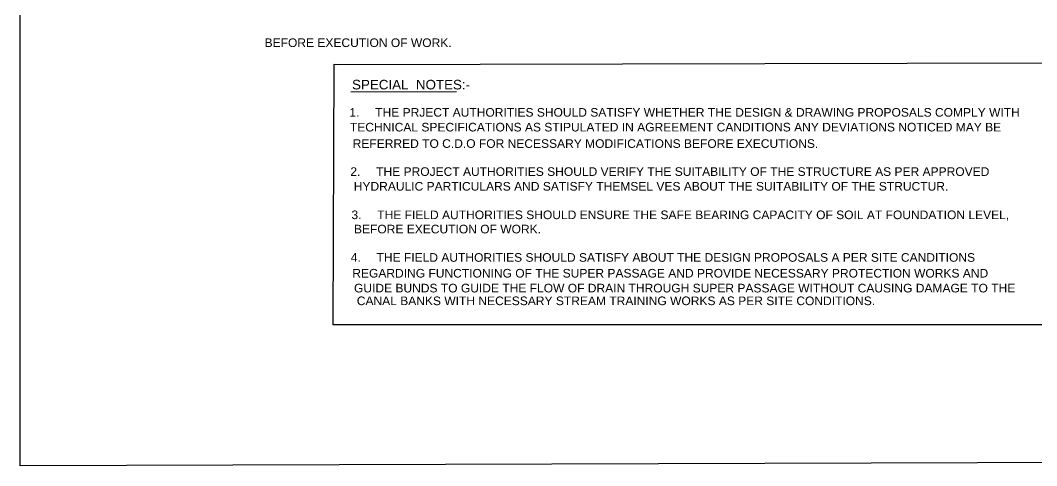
# Model space of a CAD drawing. Header units: inches. Extents: x 33443 to 78457, y 24390 to 52388.
# Drawn here: x 33443 to 35568, y 24390 to 25321 of the extents above; entities that cross this region are included whole.
import ezdxf

# ---------------------------------------------------------------- set-up
doc = ezdxf.new("R2010")
doc.units = ezdxf.units.IN
doc.header["$MEASUREMENT"] = 0
doc.layers.add('DIMENSION', color=255, linetype='Continuous')
doc.layers.add('DRAWING', color=2, linetype='Continuous')
doc.styles.get("Standard").update_dxf_attribs({"font": 'arial.ttf'})

msp = doc.modelspace()

# ---------------------------------------------------------------- linework, layer by layer
at = {"layer": 'DIMENSION', "color": 2}
for points in [[(34098.9, 25229.1), (34107, 25228.2), (35595.1, 25231.6), (35594.9, 24684.4), (34097.2, 24684.3), (34098.9, 25229.1)], [(34134, 25171), (34354.7, 25172.2)]]:
    msp.add_lwpolyline(points, dxfattribs=at)
at = {"layer": 'DRAWING'}
msp.add_lwpolyline([(38558.8, 24405.6), (33442.8, 24389.7), (33442.9, 28615.4), (38552.2, 28614.5)], dxfattribs=at)

# ---------------------------------------------------------------- texts
at = {"layer": 'DIMENSION', "ltscale": 10, "attachment_point": 1}
for s, width, insert, char_height in [('\\pi-54,l108,t108;BEFORE EXECUTION OF WORK.', 1594.519, (33899.7, 25282.9), 18), ('SPECIAL  NOTES:-', 1030.998, (34136.6, 25196.3), 20), ('\\pi-54,l72,t72;1.^ITHE PRJECT AUTHORITIES SHOULD SATISFY WHETHER THE DESIGN & DRAWING PROPOSALS COMPLY WITH', 1594.519, (34113, 25137.3), 18), ('\\pi-54,l72,t72;TECHNICAL SPECIFICATIONS AS STIPULATED IN AGREEMENT CANDITIONS ANY DEVIATIONS NOTICED MAY BE', 1594.519, (34114.1, 25106.4), 18), ('\\pi-54,l72,t72;REFERRED TO C.D.O FOR NECESSARY MODIFICATIONS BEFORE EXECUTIONS.', 1594.519, (34119.9, 25072.1), 18), ('\\pi-54,l90,t90;2.^ITHE PROJECT AUTHORITIES SHOULD VERIFY THE SUITABILITY OF THE STRUCTURE AS PER APPROVED', 1594.519, (34097, 25013.5), 18), ('\\pi-54,l72,t72;HYDRAULIC PARTICULARS AND SATISFY THEMSEL VES ABOUT THE SUITABILITY OF THE STRUCTUR.', 1594.519, (34122.2, 24982.7), 18), ('\\pi-54,l108,t108;3.^ITHE FIELD AUTHORITIES SHOULD ENSURE THE SAFE BEARING CAPACITY OF SOIL AT FOUNDATION LEVEL,', 1594.519, (34081.3, 24923.1), 18), ('\\pi-54,l108,t108;BEFORE EXECUTION OF WORK.', 1594.519, (34086.6, 24893.3), 18), ('\\pi-54,l126,t126;4.^ITHE FIELD AUTHORITIES SHOULD SATISFY ABOUT THE DESIGN PROPOSALS A PER SITE CANDITIONS', 1594.519, (34061.8, 24834), 18), ('\\pi-54,l108,t108;REGARDING FUNCTIONING OF THE SUPER PASSAGE AND PROVIDE NECESSARY PROTECTION WORKS AND', 1594.519, (34083.1, 24801), 18), ('\\pi-54,l108,t108;GUIDE BUNDS TO GUIDE THE FLOW OF DRAIN THROUGH SUPER PASSAGE WITHOUT CAUSING DAMAGE TO THE', 1594.519, (34086.7, 24769.9), 18), ('\\pi-54,l108,t108;CANAL BANKS WITH NECESSARY STREAM TRAINING WORKS AS PER SITE CONDITIONS.', 1594.519, (34092.5, 24743.3), 18)]:
    msp.add_mtext_dynamic_manual_height_columns(s, width=width, gutter_width=1, heights=[0], dxfattribs=dict(at, insert=insert, char_height=char_height))

doc.saveas('drawing.dxf')
